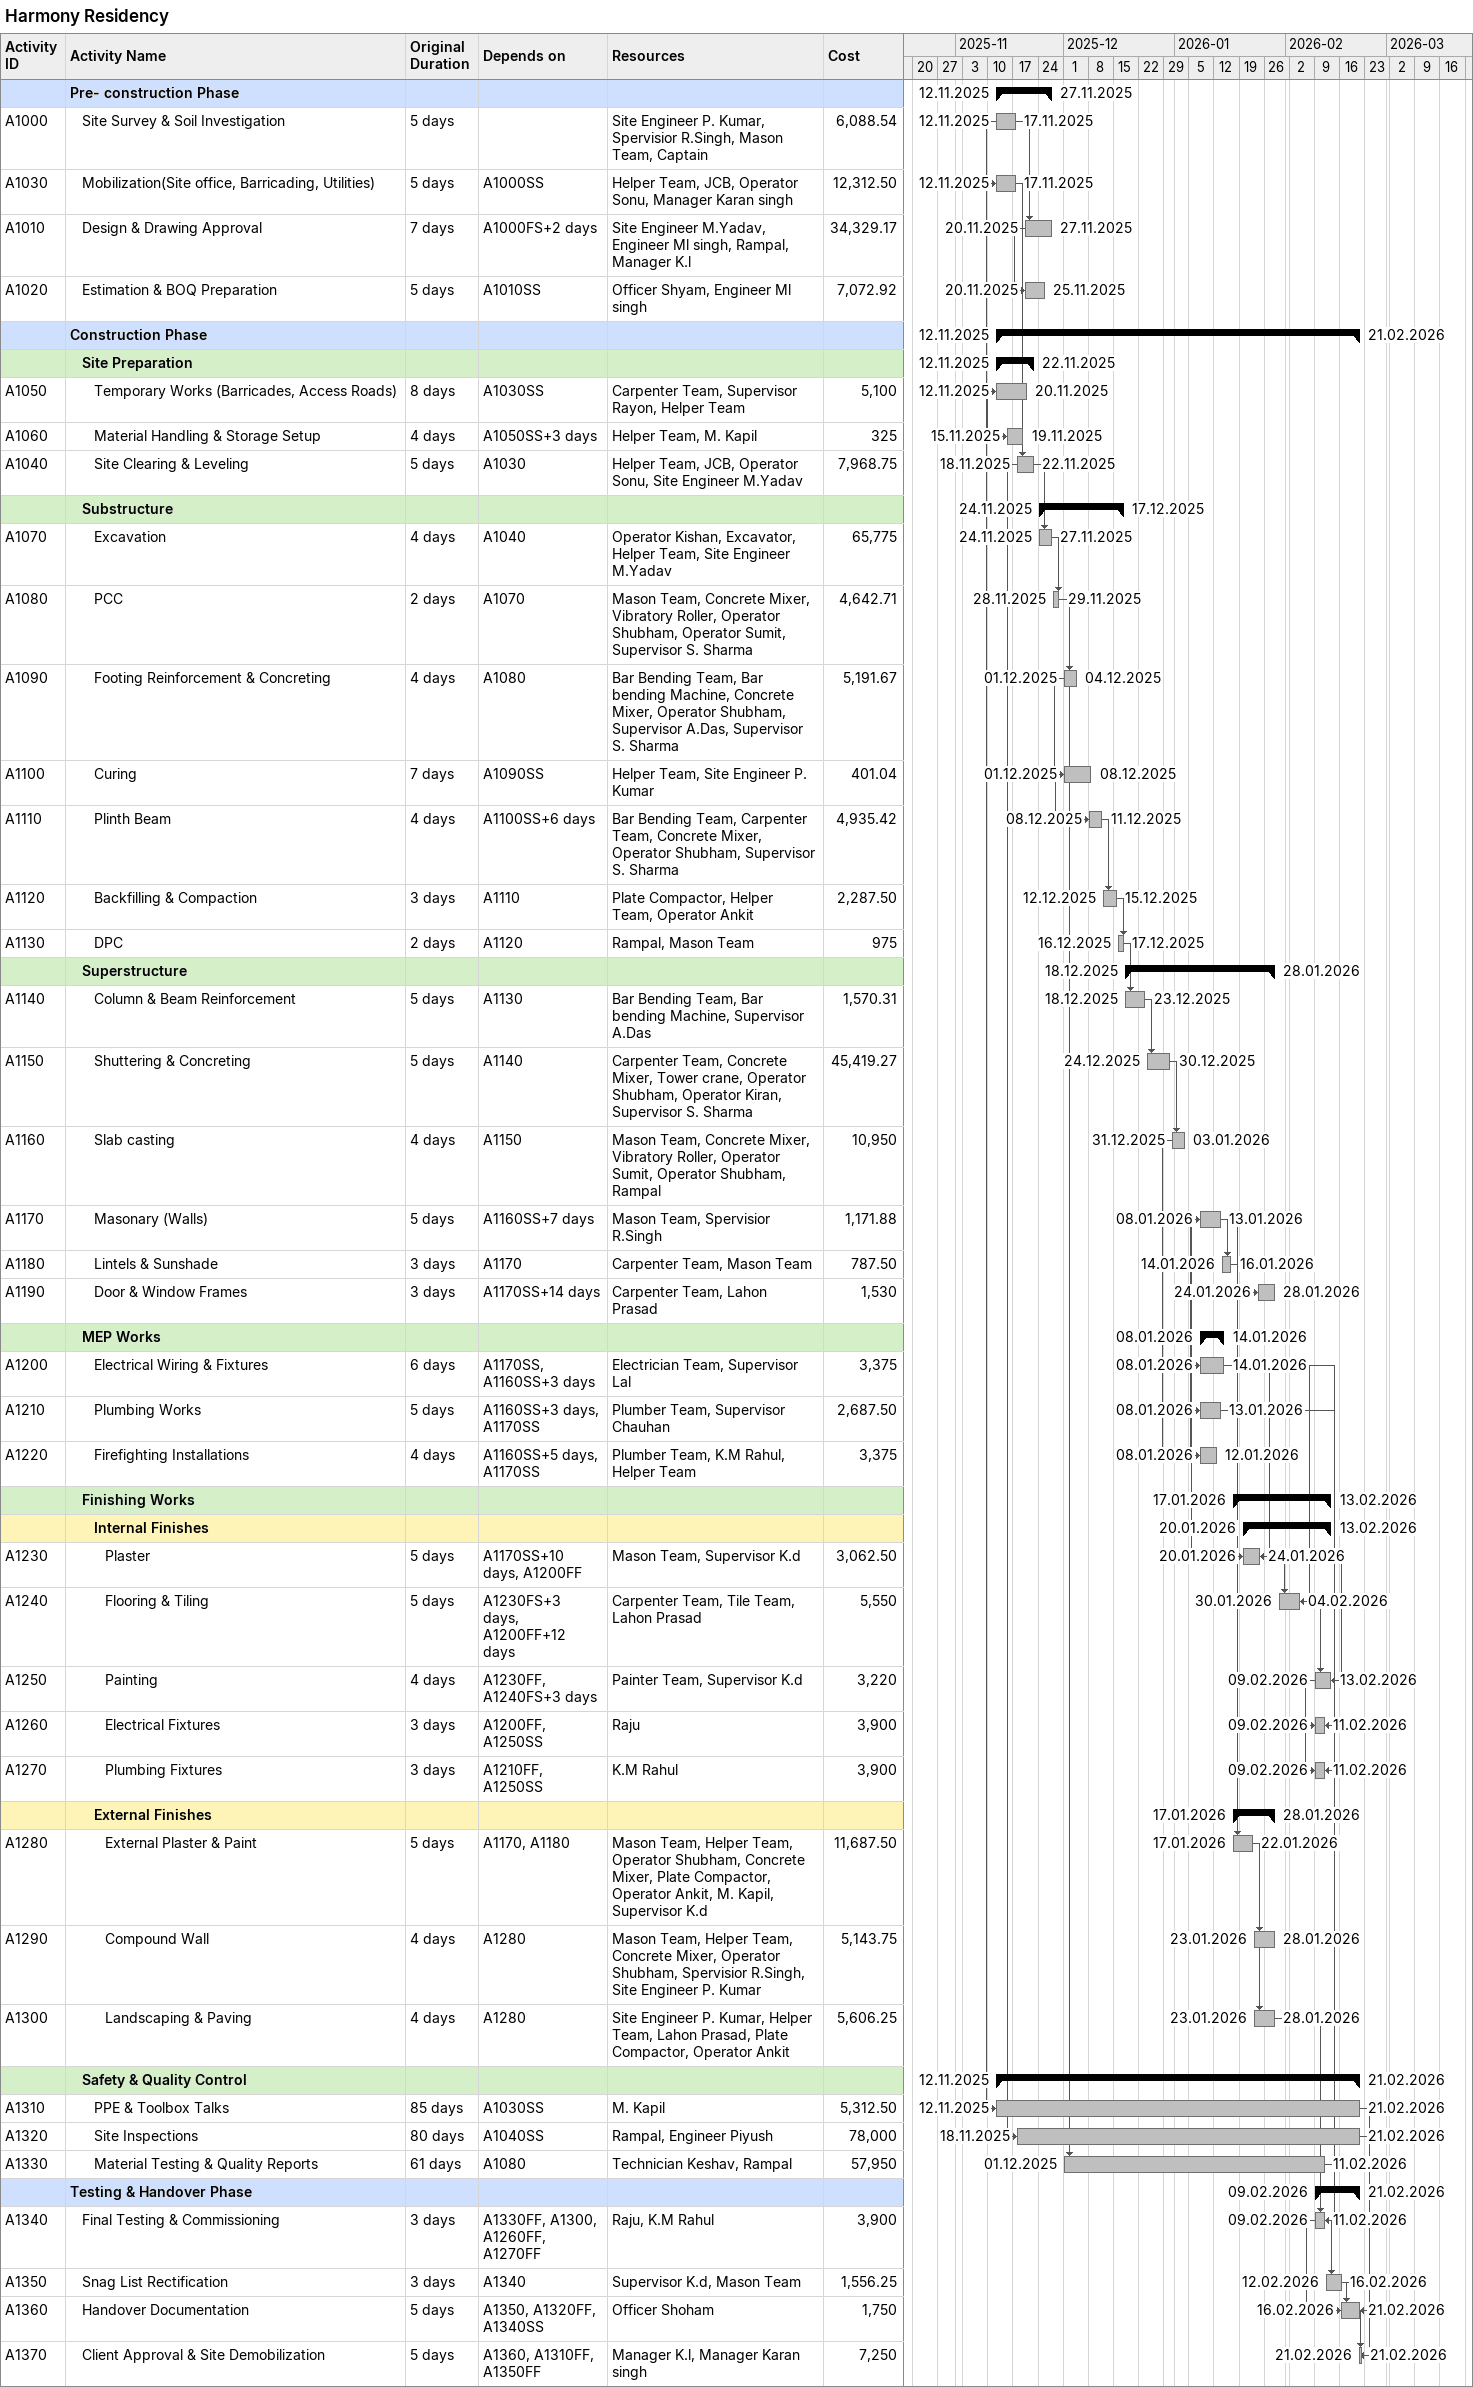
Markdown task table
Harmony Residency

| ID | Level | Task | Original duration | Start | Finish | Predecessors | Resources | Cost |
|---|---|---|---|---|---|---|---|---|
|  | 1 | **Pre- construction Phase** |  | 2025-11-12 | 2025-11-27 |  |  |  |
| A1000 | 2 | Site Survey & Soil Investigation | 5d | 2025-11-12 | 2025-11-17 |  | Site Engineer P. Kumar, Spervisior R.Singh, Mason Team, Captain | 6088.54 |
| A1030 | 2 | Mobilization(Site office, Barricading, Utilities) | 5d | 2025-11-12 | 2025-11-17 | A1000SS | Helper Team, JCB, Operator Sonu, Manager Karan singh | 12312.50 |
| A1010 | 2 | Design & Drawing Approval | 7d | 2025-11-20 | 2025-11-27 | A1000FS+2d | Site Engineer M.Yadav, Engineer Ml singh, Rampal, Manager K.l | 34329.17 |
| A1020 | 2 | Estimation & BOQ Preparation | 5d | 2025-11-20 | 2025-11-25 | A1010SS | Officer Shyam, Engineer Ml singh | 7072.92 |
|  | 1 | **Construction Phase** |  | 2025-11-12 | 2026-02-21 |  |  |  |
|  | 2 | **Site Preparation** |  | 2025-11-12 | 2025-11-22 |  |  |  |
| A1050 | 3 | Temporary Works (Barricades, Access Roads) | 8d | 2025-11-12 | 2025-11-20 | A1030SS | Carpenter Team, Supervisor Rayon, Helper Team | 5100 |
| A1060 | 3 | Material Handling & Storage Setup | 4d | 2025-11-15 | 2025-11-19 | A1050SS+3d | Helper Team, M. Kapil | 325 |
| A1040 | 3 | Site Clearing & Leveling | 5d | 2025-11-18 | 2025-11-22 | A1030 | Helper Team, JCB, Operator Sonu, Site Engineer M.Yadav | 7968.75 |
|  | 2 | **Substructure** |  | 2025-11-24 | 2025-12-17 |  |  |  |
| A1070 | 3 | Excavation | 4d | 2025-11-24 | 2025-11-27 | A1040 | Operator Kishan, Excavator, Helper Team, Site Engineer M.Yadav | 65775 |
| A1080 | 3 | PCC | 2d | 2025-11-28 | 2025-11-29 | A1070 | Mason Team, Concrete Mixer, Vibratory Roller, Operator Shubham, Operator Sumit, Supervisor S. Sharma | 4642.71 |
| A1090 | 3 | Footing Reinforcement & Concreting | 4d | 2025-12-01 | 2025-12-04 | A1080 | Bar Bending Team, Bar bending Machine, Concrete Mixer, Operator Shubham, Supervisor A.Das, Supervisor S. Sharma | 5191.67 |
| A1100 | 3 | Curing | 7d | 2025-12-01 | 2025-12-08 | A1090SS | Helper Team, Site Engineer P. Kumar | 401.04 |
| A1110 | 3 | Plinth Beam | 4d | 2025-12-08 | 2025-12-11 | A1100SS+6d | Bar Bending Team, Carpenter Team, Concrete Mixer, Operator Shubham, Supervisor S. Sharma | 4935.42 |
| A1120 | 3 | Backfilling & Compaction | 3d | 2025-12-12 | 2025-12-15 | A1110 | Plate Compactor, Helper Team, Operator Ankit | 2287.50 |
| A1130 | 3 | DPC | 2d | 2025-12-16 | 2025-12-17 | A1120 | Rampal, Mason Team | 975 |
|  | 2 | **Superstructure** |  | 2025-12-18 | 2026-01-28 |  |  |  |
| A1140 | 3 | Column & Beam Reinforcement | 5d | 2025-12-18 | 2025-12-23 | A1130 | Bar Bending Team, Bar bending Machine, Supervisor A.Das | 1570.31 |
| A1150 | 3 | Shuttering & Concreting | 5d | 2025-12-24 | 2025-12-30 | A1140 | Carpenter Team, Concrete Mixer, Tower crane, Operator Shubham, Operator Kiran, Supervisor S. Sharma | 45419.27 |
| A1160 | 3 | Slab casting | 4d | 2025-12-31 | 2026-01-03 | A1150 | Mason Team, Concrete Mixer, Vibratory Roller, Operator Sumit, Operator Shubham, Rampal | 10950 |
| A1170 | 3 | Masonary (Walls) | 5d | 2026-01-08 | 2026-01-13 | A1160SS+7d | Mason Team, Spervisior R.Singh | 1171.88 |
| A1180 | 3 | Lintels & Sunshade | 3d | 2026-01-14 | 2026-01-16 | A1170 | Carpenter Team, Mason Team | 787.50 |
| A1190 | 3 | Door & Window Frames | 3d | 2026-01-24 | 2026-01-28 | A1170SS+14d | Carpenter Team, Lahon Prasad | 1530 |
|  | 2 | **MEP Works** |  | 2026-01-08 | 2026-01-14 |  |  |  |
| A1200 | 3 | Electrical Wiring & Fixtures | 6d | 2026-01-08 | 2026-01-14 | A1170SS, A1160SS+3d | Electrician Team, Supervisor Lal | 3375 |
| A1210 | 3 | Plumbing Works | 5d | 2026-01-08 | 2026-01-13 | A1160SS+3d, A1170SS | Plumber Team, Supervisor Chauhan | 2687.50 |
| A1220 | 3 | Firefighting Installations | 4d | 2026-01-08 | 2026-01-12 | A1160SS+5d, A1170SS | Plumber Team, K.M Rahul, Helper Team | 3375 |
|  | 2 | **Finishing Works** |  | 2026-01-17 | 2026-02-13 |  |  |  |
|  | 3 | **Internal Finishes** |  | 2026-01-20 | 2026-02-13 |  |  |  |
| A1230 | 4 | Plaster | 5d | 2026-01-20 | 2026-01-24 | A1170SS+10d, A1200FF | Mason Team, Supervisor K.d | 3062.50 |
| A1240 | 4 | Flooring & Tiling | 5d | 2026-01-30 | 2026-02-04 | A1230FS+3d, A1200FF+12d | Carpenter Team, Tile Team, Lahon Prasad | 5550 |
| A1250 | 4 | Painting | 4d | 2026-02-09 | 2026-02-13 | A1230FF, A1240FS+3d | Painter Team, Supervisor K.d | 3220 |
| A1260 | 4 | Electrical Fixtures | 3d | 2026-02-09 | 2026-02-11 | A1200FF, A1250SS | Raju | 3900 |
| A1270 | 4 | Plumbing Fixtures | 3d | 2026-02-09 | 2026-02-11 | A1210FF, A1250SS | K.M Rahul | 3900 |
|  | 3 | **External Finishes** |  | 2026-01-17 | 2026-01-28 |  |  |  |
| A1280 | 4 | External Plaster & Paint | 5d | 2026-01-17 | 2026-01-22 | A1170, A1180 | Mason Team, Helper Team, Operator Shubham, Concrete Mixer, Plate Compactor, Operator Ankit, M. Kapil, Supervisor K.d | 11687.50 |
| A1290 | 4 | Compound Wall | 4d | 2026-01-23 | 2026-01-28 | A1280 | Mason Team, Helper Team, Concrete Mixer, Operator Shubham, Spervisior R.Singh, Site Engineer P. Kumar | 5143.75 |
| A1300 | 4 | Landscaping & Paving | 4d | 2026-01-23 | 2026-01-28 | A1280 | Site Engineer P. Kumar, Helper Team, Lahon Prasad, Plate Compactor, Operator Ankit | 5606.25 |
|  | 2 | **Safety & Quality Control** |  | 2025-11-12 | 2026-02-21 |  |  |  |
| A1310 | 3 | PPE & Toolbox Talks | 85d | 2025-11-12 | 2026-02-21 | A1030SS | M. Kapil | 5312.50 |
| A1320 | 3 | Site Inspections | 80d | 2025-11-18 | 2026-02-21 | A1040SS | Rampal, Engineer Piyush | 78000 |
| A1330 | 3 | Material Testing & Quality Reports | 61d | 2025-12-01 | 2026-02-11 | A1080 | Technician Keshav, Rampal | 57950 |
|  | 1 | **Testing & Handover Phase** |  | 2026-02-09 | 2026-02-21 |  |  |  |
| A1340 | 2 | Final Testing & Commissioning | 3d | 2026-02-09 | 2026-02-11 | A1330FF, A1300, A1260FF, A1270FF | Raju, K.M Rahul | 3900 |
| A1350 | 2 | Snag List Rectification | 3d | 2026-02-12 | 2026-02-16 | A1340 | Supervisor K.d, Mason Team | 1556.25 |
| A1360 | 2 | Handover Documentation | 5d | 2026-02-16 | 2026-02-21 | A1350, A1320FF, A1340SS | Officer Shoham | 1750 |
| A1370 | 2 | Client Approval & Site Demobilization | 5d | 2026-02-21 | 2026-02-21 | A1360, A1310FF, A1350FF | Manager K.l, Manager Karan singh | 7250 |
